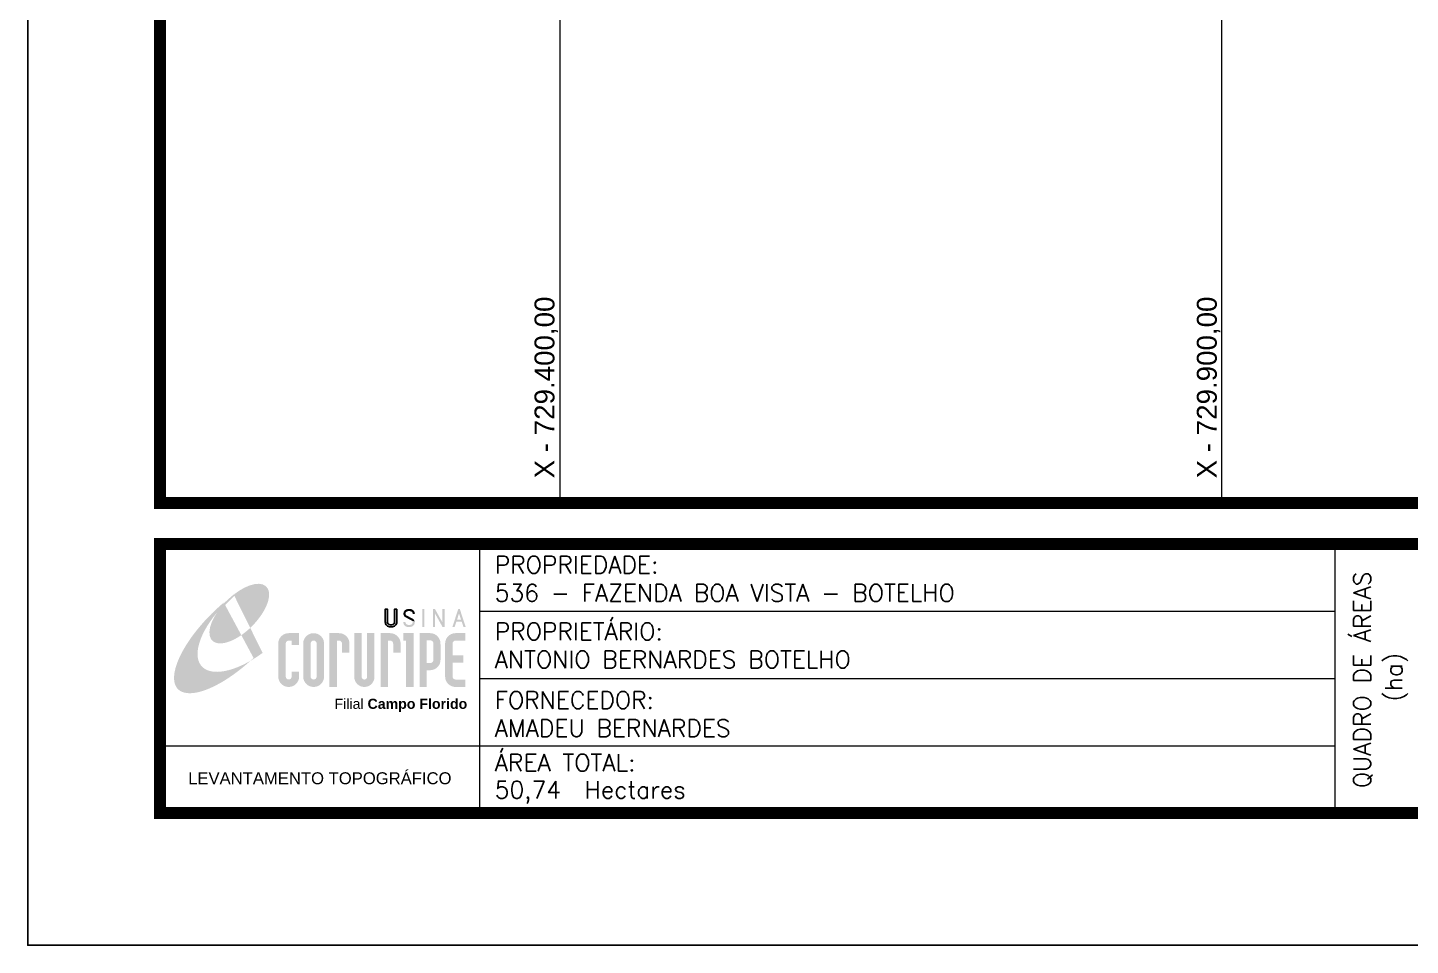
# Model space of a CAD drawing. Header units: millimetres. Extents: x 728997 to 731098, y 7795889 to 7798859.
# Drawn here: x 728997 to 730043, y 7795889 to 7796583 of the extents above; entities that cross this region are included whole.
import ezdxf
from ezdxf.enums import TextEntityAlignment as Align

# ---------------------------------------------------------------- set-up
doc = ezdxf.new("R2010")
doc.units = ezdxf.units.MM
doc.linetypes.add('LIN0', pattern=[0])
doc.layers.add('MALHA', color=253, linetype='Continuous', lineweight=13)
doc.layers.add('MARGEM', color=5, linetype='Continuous')
doc.styles.add('ARIAL', font='arial.ttf')
doc.styles.add('SIMPLEX', font='simplex', dxfattribs={"height": 0.2})
doc.styles.get("Standard").update_dxf_attribs({"font": 'arial.ttf'})
doc.styles.add('tGArial11', font='arial.ttf', dxfattribs={"height": 0.0017})

# ---------------------------------------------------------------- blocks, each defined once
blk = doc.blocks.new('A$C78F83FB3')
at = {"layer": 'MARGEM'}
h = blk.add_hatch(color=20, dxfattribs=at)
edge = h.paths.add_edge_path()
edge.add_ellipse((19.49, 23.77), major_axis=(-6.68, -6.67), ratio=0.469426, start_angle=292.7328, end_angle=601.2579)
edge.add_ellipse((22.83, 22.05), major_axis=(12.64, 11.29), ratio=0.457614, start_angle=79.9069, end_angle=107.9139)
edge = h.paths.add_edge_path()
edge.add_ellipse((18.28, 18.7), major_axis=(13.95, 13.59), ratio=0.386848, start_angle=63.9612, end_angle=264.5993)
edge.add_ellipse((22.83, 22.05), major_axis=(12.64, 11.29), ratio=0.457614, start_angle=107.9139, end_angle=245.1182, ccw=False)
edge.add_ellipse((19.49, 23.77), major_axis=(-6.68, -6.67), ratio=0.469426, start_angle=241.2579, end_angle=292.7328, ccw=False)
for color, points in [(20, [(15.46, 26.12), (14.17, 24.81), (14.06, 24.24), (14.39, 23.97), (14.67, 24.54), (19.47, 29.32), (18.48, 28.66), (17.31, 27.78)]), (7, [(58.42, 24.9), (57.9, 24.9), (57.9, 21.73, -0.414214), (57.15, 20.98), (56.84, 20.98, -0.414214), (56.09, 21.73), (56.09, 24.9), (55.57, 24.9), (55.57, 21.73, 0.414214), (56.84, 20.46), (57.15, 20.46, 0.414214), (58.42, 21.73)]), (7, [(61.7, 24.9), (61.23, 24.9, 0.396318), (60.04, 23.78), (60.04, 23.72, 0.151912), (60.39, 22.97), (60.46, 22.92), (62.18, 22), (62.85, 21.83, 0.12407), (62.51, 22.42), (60.75, 23.36, -0.13192), (60.56, 23.77, -0.385578), (61.23, 24.37), (61.7, 24.37, -0.414214), (62.37, 23.7), (62.89, 23.7, 0.414214)]), (7, [(62.37, 23.7), (62.89, 23.7, 0.414214), (61.7, 24.9), (61.23, 24.9, 0.396318), (60.04, 23.78), (60.04, 23.72, 0.151912), (60.39, 22.97), (60.46, 22.92), (62.18, 22), (62.18, 22, -0.131921), (62.37, 21.59, -0.385578), (61.7, 20.98), (61.23, 20.98, -0.414214), (60.56, 21.65), (60.04, 21.65, 0.414214), (61.23, 20.46), (61.7, 20.46, 0.402546), (62.89, 21.61, 0.165292), (62.51, 22.42), (60.75, 23.36, -0.13192), (60.56, 23.77, -0.385578), (61.23, 24.37), (61.7, 24.37, -0.414214)]), (7, [(30.97, 12.46), (29.13, 12.46), (29.13, 8.21, 1), (34.29, 8.21), (34.29, 9.41), (32.45, 9.41), (32.45, 8.21, -1), (30.97, 8.21)])]:
    blk.add_hatch(color=color, dxfattribs=at).paths.add_polyline_path(points)
h = blk.add_hatch(color=7, dxfattribs=at)
h.paths.add_polyline_path([(65.24, 24.9), (64.72, 24.9), (64.72, 20.46), (65.24, 20.46)])
h.paths.add_polyline_path([(67.38, 20.46), (67.9, 20.46), (67.9, 23.74), (69.74, 20.46), (70.23, 20.46), (70.23, 24.9), (69.71, 24.9), (69.71, 21.58), (67.85, 24.9), (67.38, 24.9)])
h.paths.add_polyline_path([(72.17, 20.46), (72.72, 20.46), (73.14, 21.73), (74.49, 21.73), (74.9, 20.46), (75.45, 20.46), (74, 24.9), (73.62, 24.9)])
h.paths.add_polyline_path([(73.81, 23.8), (74.32, 22.25), (73.31, 22.25)], flags=16)
h = blk.add_hatch(color=7, dxfattribs=at)
h.paths.add_polyline_path([(31.71, 18.93, 0.414214), (29.13, 16.35), (29.13, 12.46), (30.97, 12.46), (30.97, 16.35, -0.414214), (31.71, 17.09), (32.45, 17.09), (32.45, 16.02), (34.29, 16.02), (34.29, 18.93)])
h.paths.add_polyline_path([(44.15, 17.09, -0.414214), (44.89, 16.35), (44.89, 14.1), (46.72, 14.1), (46.72, 16.17, 0.433937), (44.15, 18.93), (41.77, 18.93), (41.77, 12.46), (43.61, 12.46), (43.61, 17.09)])
h.paths.add_polyline_path([(43.61, 12.46), (41.77, 12.46), (41.77, 5.62), (43.61, 5.62)])
h.paths.add_polyline_path([(47.92, 12.46), (49.75, 12.46), (49.75, 18.93), (47.92, 18.93)])
h.paths.add_polyline_path([(52.91, 18.93), (51.08, 18.93), (51.08, 12.46), (52.91, 12.46)])
h.paths.add_polyline_path([(51.08, 8.12, -1), (49.75, 8.12), (49.75, 12.46), (47.92, 12.46), (47.92, 8.12, 1), (52.91, 8.12), (52.91, 12.46), (51.08, 12.46)])
h.paths.add_polyline_path([(54.41, 12.46), (56.25, 12.46), (56.25, 17.09), (56.79, 17.09, -0.414214), (57.53, 16.35), (57.53, 14.1), (59.36, 14.1), (59.36, 16.17, 0.433937), (56.79, 18.93), (54.41, 18.93)])
h.paths.add_polyline_path([(56.25, 12.46), (54.41, 12.46), (54.41, 5.62), (56.25, 5.62)])
h.paths.add_polyline_path([(60.73, 12.46), (62.58, 12.46), (62.58, 18.93), (60.02, 18.93), (60.02, 17.08), (60.73, 17.08)])
h.paths.add_polyline_path([(62.58, 12.46), (60.73, 12.46), (60.73, 5.62), (62.58, 5.62)])
h.paths.add_polyline_path([(64.06, 12.46), (65.82, 12.46), (65.82, 17.17), (66.66, 17.17, -0.450417), (67.48, 16.25), (67.48, 12.46), (69.24, 12.46, 0.002307), (69.24, 12.48, 0.005282), (69.23, 12.54, -0.000938), (69.23, 12.53), (69.23, 16.17, 0.433937), (66.66, 18.93), (64.06, 18.93)])
h.paths.add_polyline_path([(64.06, 5.62), (65.82, 5.62), (65.82, 9.77), (66.66, 9.77, 0.426056), (69.24, 12.46), (67.48, 12.46), (67.48, 12.45, -0.450417), (66.66, 11.53), (65.82, 11.53), (65.82, 12.46), (64.06, 12.46)])
h.paths.add_polyline_path([(70.37, 12.46), (74.87, 12.46), (74.87, 13.44), (72.21, 13.44), (72.21, 16.35, -0.414214), (72.95, 17.09), (75.38, 17.09), (75.38, 18.93), (72.95, 18.93, 0.414214), (70.37, 16.35)])
h.paths.add_polyline_path([(72.21, 11.62), (74.87, 11.62), (74.87, 12.46), (70.37, 12.46), (70.37, 8.21, 0.414214), (72.95, 5.62), (75.38, 5.62), (75.38, 7.47), (72.95, 7.47, -0.414214), (72.21, 8.21)])
h = blk.add_hatch(color=7, dxfattribs=at)
h.paths.add_polyline_path([(35.29, 16.35), (35.29, 8.21, 1), (40.46, 8.21, 0.016978), (40.45, 8.38), (40.45, 16.17, 0.433937), (37.88, 18.93), (37.87, 18.93, 0.41391)])
h.paths.add_polyline_path([(38.62, 16.35), (38.62, 8.21, -1), (37.13, 8.21), (37.13, 16.35, -1)], flags=16)
at = {"layer": 'MARGEM', "color": 7}
blk.add_lwpolyline([(58.42, 24.9), (57.9, 24.9), (57.9, 21.73, -0.414214), (57.15, 20.98), (56.84, 20.98, -0.414214), (56.09, 21.73), (56.09, 24.9), (55.57, 24.9), (55.57, 21.73, 0.414214), (56.84, 20.46), (57.15, 20.46, 0.414214), (58.42, 21.73), (58.42, 24.9)], format="xyb", close=True, dxfattribs=at)
at = {"layer": 'MARGEM', "color": 252, "insert": (43.05, 2.72), "char_height": 2.5, "attachment_point": 1, "style": 'ARIAL'}
blk.add_mtext_dynamic_manual_height_columns('Filial {\\fArial|b1|i0|c0|p34;Campo Florido}', width=33.0271, gutter_width=2.46, heights=[2.95], dxfattribs=at)

msp = doc.modelspace()

# ---------------------------------------------------------------- linework, layer by layer
at = {"layer": 'MALHA', "color": 252}
for points in [[(729400, 7796223.4), (729400, 7798759)], [(729900, 7796223.4), (729900, 7796655.5)]]:
    msp.add_lwpolyline(points, dxfattribs=at)
at = {"layer": 'MARGEM', "color": 174, "linetype": 'LIN0'}
for p, q in [((728997.5, 7795889), (728997.5, 7798859)), ((731097.6, 7795889), (728997.5, 7795889))]:
    msp.add_line(p, q, dxfattribs=at)
at = {"layer": 'MARGEM', "color": 174, "linetype": 'LIN0', "flags": 128}
msp.add_lwpolyline([(731097.5, 7795889), (731097.5, 7798859), (728997.5, 7798859), (728997.5, 7795889)], close=True, dxfattribs=at)
at = {"layer": 'MARGEM', "color": 174, "linetype": 'LIN0', "const_width": 9.09, "flags": 128}
for points in [[(730997.5, 7796223.4), (730997.5, 7798759), (729097.5, 7798759), (729097.5, 7796223.4)], [(729097.5, 7796192.3), (730997.5, 7796192.3), (730997.5, 7795989), (729097.5, 7795989)]]:
    msp.add_lwpolyline(points, close=True, dxfattribs=at)
at = {"layer": 'MARGEM', "color": 174, "linetype": 'LIN0', "flags": 128}
for points, const_width in [([(729339.1, 7796192.3), (729339.1, 7795989)], 1.01), ([(729339.1, 7796192.3), (729339.1, 7795990.8)], 1), ([(729985.6, 7796192.3), (729985.6, 7795991.5)], 1.01), ([(729339.1, 7796141.5), (729985.6, 7796141.5)], 1.01), ([(729339.1, 7796090.6), (729985.6, 7796090.6)], 1.01), ([(729097.5, 7796039.8), (729985.6, 7796039.8)], 1.01)]:
    msp.add_lwpolyline(points, dxfattribs=dict(at, const_width=const_width))

# ---------------------------------------------------------------- block references
at = {"layer": 'MARGEM', "linetype": 'ByBlock', "xscale": 3.058005429693808, "yscale": 3.058005429693808, "zscale": 3.058005429693808}
msp.add_blockref('A$C78F83FB3', (729097.8, 7796067.1), dxfattribs=at)

# ---------------------------------------------------------------- texts
at = {"layer": 'MALHA', "color": 252, "style": 'tGArial11'}
for s, p in [('X - 729.400,00', (729395.6, 7796242)), ('X - 729.900,00', (729896.2, 7796242))]:
    msp.add_text(s, height=15, rotation=90, dxfattribs=at).set_placement(p)
at = {"layer": 'MARGEM', "color": 7, "linetype": 'Continuous', "lineweight": 9, "style": 'SIMPLEX'}
for s, p in [('PROPRIEDADE:', (729350.5, 7796183.2)), ('PROPRIETÁRIO:', (729350.5, 7796132.8)), ('FORNECEDOR:', (729350.5, 7796080.9)), ('ÁREA TOTAL:', (729350.5, 7796033.6))]:
    msp.add_text(s, height=13, dxfattribs=at).set_placement(p, align=Align.TOP_LEFT)
at = {"layer": 'MARGEM', "color": 7, "linetype": 'Continuous', "style": 'SIMPLEX'}
for s, p in [('QUADRO DE ÁREAS', (730006.1, 7796089.7)), ('(ha)', (730029.9, 7796091.7))]:
    msp.add_text(s, height=13, rotation=90, dxfattribs=at).set_placement(p, align=Align.MIDDLE_CENTER)
for s, p in [('536 - FAZENDA BOA VISTA - BOTELHO', (729350.5, 7796161.9)), ('ANTONIO BERNARDES BOTELHO', (729350.5, 7796111.6)), ('AMADEU BERNARDES', (729350.5, 7796059.7)), ('50,74  Hectares', (729350.5, 7796013.1))]:
    msp.add_text(s, height=13, dxfattribs=at).set_placement(p, align=Align.TOP_LEFT)
at = {"layer": 'MARGEM', "color": 7, "linetype": 'ByBlock'}
msp.add_text('LEVANTAMENTO TOPOGRÁFICO', height=9, dxfattribs=at).set_placement((729218.3, 7796015.3), align=Align.MIDDLE_CENTER)

doc.saveas('drawing.dxf')
